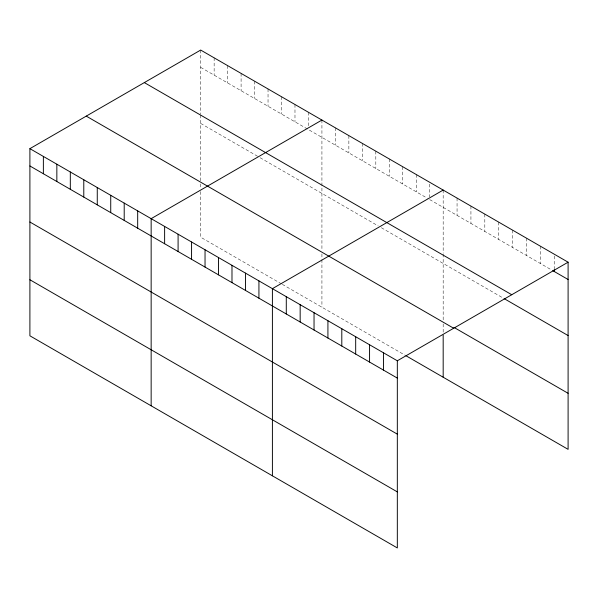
<?xml version="1.0" encoding="UTF-8"?>
<svg xmlns="http://www.w3.org/2000/svg" width="598" height="598" viewBox="0 0 598 598"><rect width="100%" height="100%" fill="white"/><g stroke="black" fill="none" stroke-linecap="round" stroke-linejoin="round"><path stroke-width="0.45" stroke-dasharray="2.99 2.24" d="M200.674 50.06L200.674 114.076M200.674 67.372L427.323 198.222M429.7 199.597L551.909 270.154M200.674 123.42L259.315 157.274M260.108 157.73L378.19 225.909M381.36 227.733L503.322 298.155M281.509 283.886L200.674 237.212L200.674 189.573M282.301 284.342L405.138 355.257M554.219 255.996L554.219 268.756M540.338 246.159L540.338 263.471M526.457 238.146L526.457 255.458M512.576 230.133L512.576 247.445M498.695 222.12L498.695 239.432M484.814 214.106L484.814 231.419M470.932 206.093L470.932 223.405M457.059 198.08L457.059 215.392M443.178 190.067L443.178 253.148M443.178 254.083L443.178 320.274M443.178 323.974L443.178 332.383M429.7 184.109L429.7 196.862M416.23 174.511L416.23 191.816M402.76 166.73L402.76 184.042M389.283 158.956L389.283 176.261M375.813 151.174L375.813 168.487M362.343 143.393L362.343 160.705M348.866 135.619L348.866 152.931M335.396 127.837L335.396 145.15M321.926 120.063L321.926 250.27M321.926 253.971L321.926 258.642M321.926 259.577L321.926 307.215M308.448 112.282L308.448 125.946M294.978 104.508L294.978 121.813M281.509 96.727L281.509 114.039M268.039 88.953L268.039 106.257M254.561 81.171L254.561 98.483M241.091 73.39L241.091 90.702M227.621 65.616L227.621 82.928M214.144 57.834L214.144 75.146M200.674 115.01L200.674 181.164M200.674 183.967L200.674 188.639"/><path stroke-width="0.9" d="M29.9 148.655L397.326 360.788L397.326 547.94L29.9 335.807L29.9 148.655L200.674 50.06L568.1 262.193L568.1 449.345L405.93 355.72M321.926 120.063L151.152 218.659L151.152 405.81M443.178 190.067L272.404 288.662L272.404 475.814M397.326 360.788L568.1 262.193M552.679 270.595L568.1 279.498M144.32 82.591L511.746 294.724M504.092 298.596L568.1 335.553M453.972 327.405L568.1 393.297M86.254 116.117L453.68 328.25M29.9 165.967L397.326 378.093M29.9 222.015L397.326 434.148M29.9 279.759L397.326 491.892M554.219 269.668L554.219 271.485M443.178 335.186L443.178 377.218M383.445 352.768L383.445 370.08M369.564 344.754L369.564 362.067M355.683 336.741L355.683 354.053M341.802 328.728L341.802 346.04M327.921 320.715L327.921 338.027M314.04 312.702L314.04 330.014M300.166 304.688L300.166 322.001M286.285 296.675L286.285 313.987M258.927 280.881L258.927 298.193M245.457 273.107L245.457 290.411M231.987 265.325L231.987 282.637M218.509 257.551L218.509 274.856M205.039 249.77L205.039 267.082M191.569 241.988L191.569 259.3M178.092 234.214L178.092 251.526M164.622 226.433L164.622 243.745M137.682 210.877L137.682 228.189M124.205 203.103L124.205 220.408M110.735 195.322L110.735 212.634M97.265 187.548L97.265 204.852M83.787 179.766L83.787 197.078M70.317 171.985L70.317 189.297M56.847 164.211L56.847 181.523M43.37 156.429L43.37 173.741"/></g></svg>
